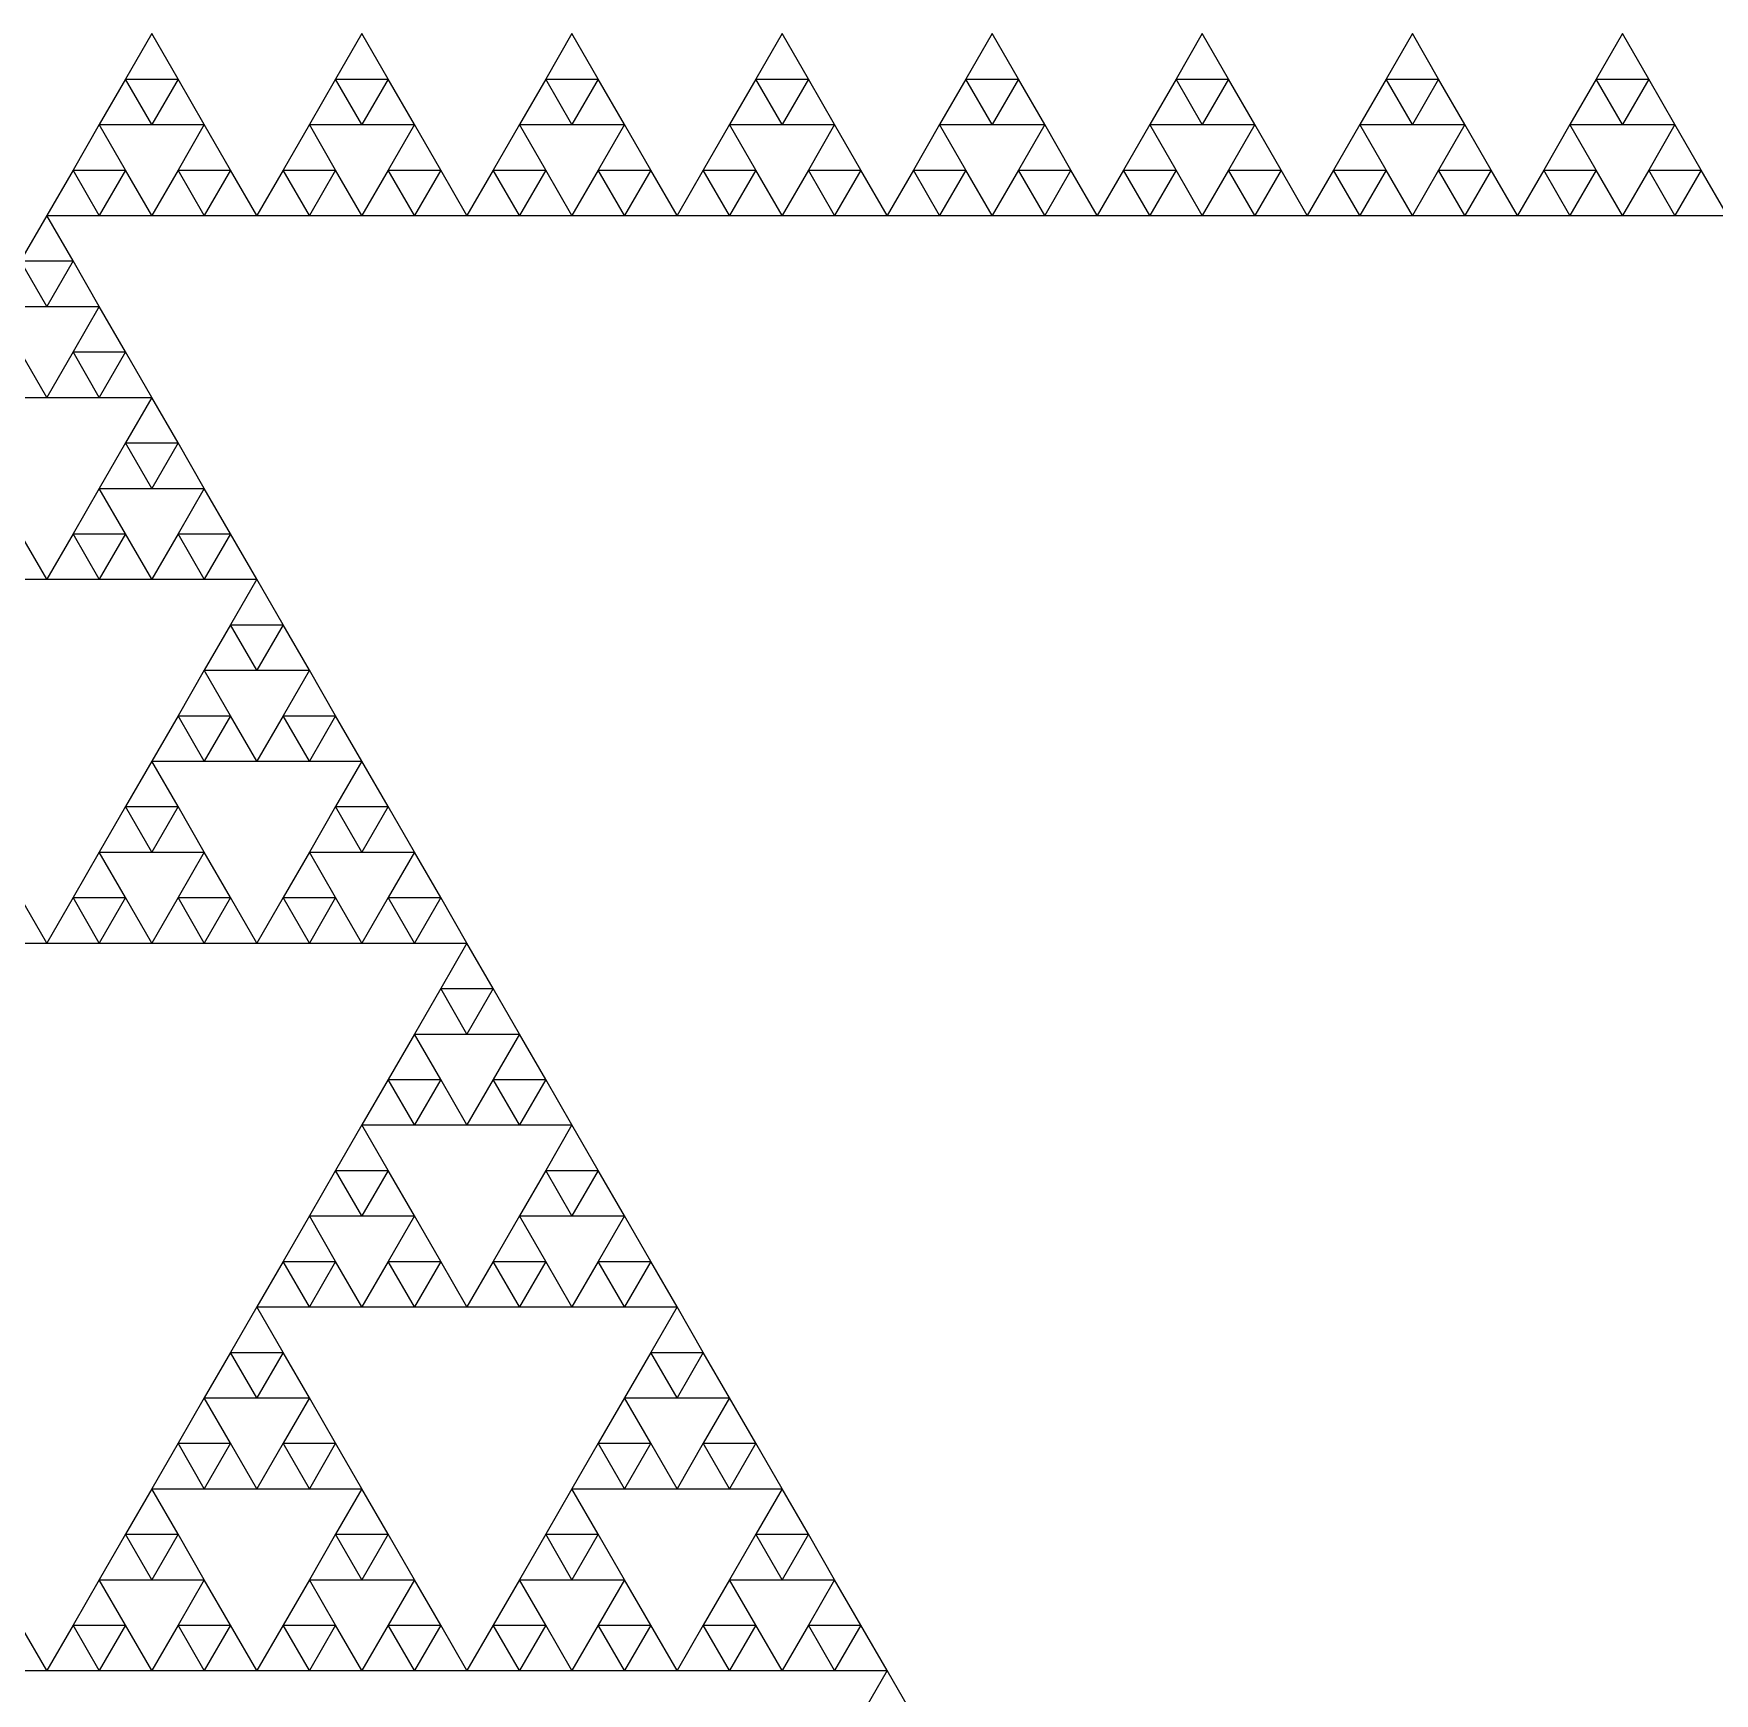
# Model space of a CAD drawing. Header units: metres. Extents: x -50 to 50, y -29 to 58.
# Drawn here: x -12.6 to -0.1, y 25.09 to 37.44 of the extents above; entities that cross this region are included whole.
import ezdxf

# ---------------------------------------------------------------- set-up
doc = ezdxf.new("R2010")
doc.units = ezdxf.units.M

msp = doc.modelspace()

# ---------------------------------------------------------------- linework, layer by layer
for p, q in [((-11.7188, 37.4375), (-11.9141, 37.0993)), ((-11.5234, 37.0993), (-11.7188, 37.4375)), ((-10.1562, 37.4375), (-10.3516, 37.0993)), ((-9.96094, 37.0993), (-10.1562, 37.4375)), ((-8.59375, 37.4375), (-8.78906, 37.0993)), ((-8.39844, 37.0993), (-8.59375, 37.4375)), ((-7.03125, 37.4375), (-7.22656, 37.0993)), ((-6.83594, 37.0993), (-7.03125, 37.4375)), ((-5.46875, 37.4375), (-5.66406, 37.0993)), ((-5.27344, 37.0993), (-5.46875, 37.4375)), ((-3.90625, 37.4375), (-4.10156, 37.0993)), ((-3.71094, 37.0993), (-3.90625, 37.4375)), ((-2.34375, 37.4375), (-2.53906, 37.0993)), ((-2.14844, 37.0993), (-2.34375, 37.4375)), ((-0.78125, 37.4375), (-0.97656, 37.0993)), ((-0.58594, 37.0993), (-0.78125, 37.4375)), ((-11.9141, 37.0993), (-12.1094, 36.761)), ((-11.7188, 36.761), (-11.9141, 37.0993)), ((-11.9141, 37.0993), (-11.5234, 37.0993)), ((-11.5234, 37.0993), (-11.7188, 36.761)), ((-11.3281, 36.761), (-11.5234, 37.0993)), ((-10.3516, 37.0993), (-10.5469, 36.761)), ((-10.1562, 36.761), (-10.3516, 37.0993)), ((-10.3516, 37.0993), (-9.96094, 37.0993)), ((-9.96094, 37.0993), (-10.1562, 36.761)), ((-9.76562, 36.761), (-9.96094, 37.0993)), ((-8.78906, 37.0993), (-8.98438, 36.761)), ((-8.59375, 36.761), (-8.78906, 37.0993)), ((-8.78906, 37.0993), (-8.39844, 37.0993)), ((-8.39844, 37.0993), (-8.59375, 36.761)), ((-8.20312, 36.761), (-8.39844, 37.0993)), ((-7.22656, 37.0993), (-7.42188, 36.761)), ((-7.03125, 36.761), (-7.22656, 37.0993)), ((-7.22656, 37.0993), (-6.83594, 37.0993)), ((-6.83594, 37.0993), (-7.03125, 36.761)), ((-6.64062, 36.761), (-6.83594, 37.0993)), ((-5.66406, 37.0993), (-5.85938, 36.761)), ((-5.46875, 36.761), (-5.66406, 37.0993)), ((-5.66406, 37.0993), (-5.27344, 37.0993)), ((-5.27344, 37.0993), (-5.46875, 36.761)), ((-5.07812, 36.761), (-5.27344, 37.0993)), ((-4.10156, 37.0993), (-4.29688, 36.761)), ((-3.90625, 36.761), (-4.10156, 37.0993)), ((-4.10156, 37.0993), (-3.71094, 37.0993)), ((-3.71094, 37.0993), (-3.90625, 36.761)), ((-3.51562, 36.761), (-3.71094, 37.0993)), ((-2.53906, 37.0993), (-2.73438, 36.761)), ((-2.34375, 36.761), (-2.53906, 37.0993)), ((-2.53906, 37.0993), (-2.14844, 37.0993)), ((-2.14844, 37.0993), (-2.34375, 36.761)), ((-1.95312, 36.761), (-2.14844, 37.0993)), ((-0.97656, 37.0993), (-1.17188, 36.761)), ((-0.78125, 36.761), (-0.97656, 37.0993)), ((-0.97656, 37.0993), (-0.58594, 37.0993)), ((-0.58594, 37.0993), (-0.78125, 36.761)), ((-0.39062, 36.761), (-0.58594, 37.0993)), ((-12.1094, 36.761), (-12.3047, 36.4227)), ((-11.9141, 36.4227), (-12.1094, 36.761)), ((-12.1094, 36.761), (-11.7188, 36.761)), ((-11.7188, 36.761), (-11.3281, 36.761)), ((-11.3281, 36.761), (-11.5234, 36.4227)), ((-11.1328, 36.4227), (-11.3281, 36.761)), ((-10.5469, 36.761), (-10.7422, 36.4227)), ((-10.3516, 36.4227), (-10.5469, 36.761)), ((-10.5469, 36.761), (-10.1562, 36.761)), ((-10.1562, 36.761), (-9.76562, 36.761)), ((-9.76562, 36.761), (-9.96094, 36.4227)), ((-9.57031, 36.4227), (-9.76562, 36.761)), ((-8.98438, 36.761), (-9.17969, 36.4227)), ((-8.78906, 36.4227), (-8.98438, 36.761)), ((-8.98438, 36.761), (-8.59375, 36.761)), ((-8.59375, 36.761), (-8.20312, 36.761)), ((-8.20312, 36.761), (-8.39844, 36.4227)), ((-8.00781, 36.4227), (-8.20312, 36.761)), ((-7.42188, 36.761), (-7.61719, 36.4227)), ((-7.22656, 36.4227), (-7.42188, 36.761)), ((-7.42188, 36.761), (-7.03125, 36.761)), ((-7.03125, 36.761), (-6.64062, 36.761)), ((-6.64062, 36.761), (-6.83594, 36.4227)), ((-6.44531, 36.4227), (-6.64062, 36.761)), ((-5.85938, 36.761), (-6.05469, 36.4227)), ((-5.66406, 36.4227), (-5.85938, 36.761)), ((-5.85938, 36.761), (-5.46875, 36.761)), ((-5.46875, 36.761), (-5.07812, 36.761)), ((-5.07812, 36.761), (-5.27344, 36.4227)), ((-4.88281, 36.4227), (-5.07812, 36.761)), ((-4.29688, 36.761), (-4.49219, 36.4227)), ((-4.10156, 36.4227), (-4.29688, 36.761)), ((-4.29688, 36.761), (-3.90625, 36.761)), ((-3.90625, 36.761), (-3.51562, 36.761)), ((-3.51562, 36.761), (-3.71094, 36.4227)), ((-3.32031, 36.4227), (-3.51562, 36.761)), ((-2.73438, 36.761), (-2.92969, 36.4227)), ((-2.53906, 36.4227), (-2.73438, 36.761)), ((-2.73438, 36.761), (-2.34375, 36.761)), ((-2.34375, 36.761), (-1.95312, 36.761)), ((-1.95312, 36.761), (-2.14844, 36.4227)), ((-1.75781, 36.4227), (-1.95312, 36.761)), ((-1.17188, 36.761), (-1.36719, 36.4227)), ((-0.97656, 36.4227), (-1.17188, 36.761)), ((-1.17188, 36.761), (-0.78125, 36.761)), ((-0.78125, 36.761), (-0.39062, 36.761)), ((-0.39062, 36.761), (-0.58594, 36.4227)), ((-0.19531, 36.4227), (-0.39062, 36.761)), ((-12.3047, 36.4227), (-12.5, 36.0844)), ((-12.1094, 36.0844), (-12.3047, 36.4227)), ((-12.3047, 36.4227), (-11.9141, 36.4227)), ((-11.9141, 36.4227), (-12.1094, 36.0844)), ((-11.7188, 36.0844), (-11.9141, 36.4227)), ((-11.5234, 36.4227), (-11.7188, 36.0844)), ((-11.3281, 36.0844), (-11.5234, 36.4227)), ((-11.5234, 36.4227), (-11.1328, 36.4227)), ((-11.1328, 36.4227), (-11.3281, 36.0844)), ((-10.9375, 36.0844), (-11.1328, 36.4227)), ((-10.7422, 36.4227), (-10.9375, 36.0844)), ((-10.5469, 36.0844), (-10.7422, 36.4227)), ((-10.7422, 36.4227), (-10.3516, 36.4227)), ((-10.3516, 36.4227), (-10.5469, 36.0844)), ((-10.1562, 36.0844), (-10.3516, 36.4227)), ((-9.96094, 36.4227), (-10.1562, 36.0844)), ((-9.76562, 36.0844), (-9.96094, 36.4227)), ((-9.96094, 36.4227), (-9.57031, 36.4227)), ((-9.57031, 36.4227), (-9.76562, 36.0844)), ((-9.375, 36.0844), (-9.57031, 36.4227)), ((-9.17969, 36.4227), (-9.375, 36.0844)), ((-8.98438, 36.0844), (-9.17969, 36.4227)), ((-9.17969, 36.4227), (-8.78906, 36.4227)), ((-8.78906, 36.4227), (-8.98438, 36.0844)), ((-8.59375, 36.0844), (-8.78906, 36.4227)), ((-8.39844, 36.4227), (-8.59375, 36.0844)), ((-8.20312, 36.0844), (-8.39844, 36.4227)), ((-8.39844, 36.4227), (-8.00781, 36.4227)), ((-8.00781, 36.4227), (-8.20312, 36.0844)), ((-7.8125, 36.0844), (-8.00781, 36.4227)), ((-7.61719, 36.4227), (-7.8125, 36.0844)), ((-7.42188, 36.0844), (-7.61719, 36.4227)), ((-7.61719, 36.4227), (-7.22656, 36.4227)), ((-7.22656, 36.4227), (-7.42188, 36.0844)), ((-7.03125, 36.0844), (-7.22656, 36.4227)), ((-6.83594, 36.4227), (-7.03125, 36.0844)), ((-6.64062, 36.0844), (-6.83594, 36.4227)), ((-6.83594, 36.4227), (-6.44531, 36.4227)), ((-6.44531, 36.4227), (-6.64062, 36.0844)), ((-6.25, 36.0844), (-6.44531, 36.4227)), ((-6.05469, 36.4227), (-6.25, 36.0844)), ((-5.85938, 36.0844), (-6.05469, 36.4227)), ((-6.05469, 36.4227), (-5.66406, 36.4227)), ((-5.66406, 36.4227), (-5.85938, 36.0844)), ((-5.46875, 36.0844), (-5.66406, 36.4227)), ((-5.27344, 36.4227), (-5.46875, 36.0844)), ((-5.07812, 36.0844), (-5.27344, 36.4227)), ((-5.27344, 36.4227), (-4.88281, 36.4227)), ((-4.88281, 36.4227), (-5.07812, 36.0844)), ((-4.6875, 36.0844), (-4.88281, 36.4227)), ((-4.49219, 36.4227), (-4.6875, 36.0844)), ((-4.29688, 36.0844), (-4.49219, 36.4227)), ((-4.49219, 36.4227), (-4.10156, 36.4227)), ((-4.10156, 36.4227), (-4.29688, 36.0844)), ((-3.90625, 36.0844), (-4.10156, 36.4227)), ((-3.71094, 36.4227), (-3.90625, 36.0844)), ((-3.51562, 36.0844), (-3.71094, 36.4227)), ((-3.71094, 36.4227), (-3.32031, 36.4227)), ((-3.32031, 36.4227), (-3.51562, 36.0844)), ((-3.125, 36.0844), (-3.32031, 36.4227)), ((-2.92969, 36.4227), (-3.125, 36.0844)), ((-2.73438, 36.0844), (-2.92969, 36.4227)), ((-2.92969, 36.4227), (-2.53906, 36.4227)), ((-2.53906, 36.4227), (-2.73438, 36.0844)), ((-2.34375, 36.0844), (-2.53906, 36.4227)), ((-2.14844, 36.4227), (-2.34375, 36.0844)), ((-1.95312, 36.0844), (-2.14844, 36.4227)), ((-2.14844, 36.4227), (-1.75781, 36.4227)), ((-1.75781, 36.4227), (-1.95312, 36.0844)), ((-1.5625, 36.0844), (-1.75781, 36.4227)), ((-1.36719, 36.4227), (-1.5625, 36.0844)), ((-1.17188, 36.0844), (-1.36719, 36.4227)), ((-1.36719, 36.4227), (-0.97656, 36.4227)), ((-0.97656, 36.4227), (-1.17188, 36.0844)), ((-0.78125, 36.0844), (-0.97656, 36.4227)), ((-0.58594, 36.4227), (-0.78125, 36.0844)), ((-0.39062, 36.0844), (-0.58594, 36.4227)), ((-0.58594, 36.4227), (-0.19531, 36.4227)), ((-0.19531, 36.4227), (-0.39062, 36.0844)), ((0, 36.0844), (-0.19531, 36.4227)), ((-12.5, 36.0844), (-12.6953, 35.7461)), ((-12.3047, 35.7461), (-12.5, 36.0844)), ((-12.5, 36.0844), (-12.1094, 36.0844)), ((-12.1094, 36.0844), (-11.7188, 36.0844)), ((-11.7188, 36.0844), (-11.3281, 36.0844)), ((-11.3281, 36.0844), (-10.9375, 36.0844)), ((-10.9375, 36.0844), (-10.5469, 36.0844)), ((-10.5469, 36.0844), (-10.1562, 36.0844)), ((-10.1562, 36.0844), (-9.76562, 36.0844)), ((-9.76562, 36.0844), (-9.375, 36.0844)), ((-9.375, 36.0844), (-8.98438, 36.0844)), ((-8.98438, 36.0844), (-8.59375, 36.0844)), ((-8.59375, 36.0844), (-8.20312, 36.0844)), ((-8.20312, 36.0844), (-7.8125, 36.0844)), ((-7.8125, 36.0844), (-7.42188, 36.0844)), ((-7.42188, 36.0844), (-7.03125, 36.0844)), ((-7.03125, 36.0844), (-6.64062, 36.0844)), ((-6.64062, 36.0844), (-6.25, 36.0844)), ((-6.25, 36.0844), (-5.85938, 36.0844)), ((-5.85938, 36.0844), (-5.46875, 36.0844)), ((-5.46875, 36.0844), (-5.07812, 36.0844)), ((-5.07812, 36.0844), (-4.6875, 36.0844)), ((-4.6875, 36.0844), (-4.29688, 36.0844)), ((-4.29688, 36.0844), (-3.90625, 36.0844)), ((-3.90625, 36.0844), (-3.51562, 36.0844)), ((-3.51562, 36.0844), (-3.125, 36.0844)), ((-3.125, 36.0844), (-2.73438, 36.0844)), ((-2.73438, 36.0844), (-2.34375, 36.0844)), ((-2.34375, 36.0844), (-1.95312, 36.0844)), ((-1.95312, 36.0844), (-1.5625, 36.0844)), ((-1.5625, 36.0844), (-1.17188, 36.0844)), ((-1.17188, 36.0844), (-0.78125, 36.0844)), ((-0.78125, 36.0844), (-0.39062, 36.0844)), ((-0.39062, 36.0844), (0, 36.0844)), ((-12.5, 35.4078), (-12.6953, 35.7461)), ((-12.6953, 35.7461), (-12.3047, 35.7461)), ((-12.3047, 35.7461), (-12.5, 35.4078)), ((-12.1094, 35.4078), (-12.3047, 35.7461)), ((-12.8906, 35.4078), (-12.5, 35.4078)), ((-12.5, 35.4078), (-12.1094, 35.4078)), ((-12.1094, 35.4078), (-12.3047, 35.0695)), ((-11.9141, 35.0695), (-12.1094, 35.4078)), ((-12.5, 34.7312), (-12.6953, 35.0695)), ((-12.3047, 35.0695), (-12.5, 34.7312)), ((-12.1094, 34.7312), (-12.3047, 35.0695)), ((-12.3047, 35.0695), (-11.9141, 35.0695)), ((-11.9141, 35.0695), (-12.1094, 34.7312)), ((-11.7188, 34.7312), (-11.9141, 35.0695)), ((-12.8906, 34.7312), (-12.5, 34.7312)), ((-12.5, 34.7312), (-12.1094, 34.7312)), ((-12.1094, 34.7312), (-11.7188, 34.7312)), ((-11.7188, 34.7312), (-11.9141, 34.3929)), ((-11.5234, 34.3929), (-11.7188, 34.7312)), ((-11.9141, 34.3929), (-12.1094, 34.0546)), ((-11.7188, 34.0546), (-11.9141, 34.3929)), ((-11.9141, 34.3929), (-11.5234, 34.3929)), ((-11.5234, 34.3929), (-11.7188, 34.0546)), ((-11.3281, 34.0546), (-11.5234, 34.3929)), ((-12.1094, 34.0546), (-12.3047, 33.7163)), ((-11.9141, 33.7163), (-12.1094, 34.0546)), ((-12.1094, 34.0546), (-11.7188, 34.0546)), ((-11.7188, 34.0546), (-11.3281, 34.0546)), ((-11.3281, 34.0546), (-11.5234, 33.7163)), ((-11.1328, 33.7163), (-11.3281, 34.0546)), ((-12.5, 33.3781), (-12.6953, 33.7163)), ((-12.3047, 33.7163), (-12.5, 33.3781)), ((-12.1094, 33.3781), (-12.3047, 33.7163)), ((-12.3047, 33.7163), (-11.9141, 33.7163)), ((-11.9141, 33.7163), (-12.1094, 33.3781)), ((-11.7188, 33.3781), (-11.9141, 33.7163)), ((-11.5234, 33.7163), (-11.7188, 33.3781)), ((-11.3281, 33.3781), (-11.5234, 33.7163)), ((-11.5234, 33.7163), (-11.1328, 33.7163)), ((-11.1328, 33.7163), (-11.3281, 33.3781)), ((-10.9375, 33.3781), (-11.1328, 33.7163)), ((-12.8906, 33.3781), (-12.5, 33.3781)), ((-12.5, 33.3781), (-12.1094, 33.3781)), ((-12.1094, 33.3781), (-11.7188, 33.3781)), ((-11.7188, 33.3781), (-11.3281, 33.3781)), ((-11.3281, 33.3781), (-10.9375, 33.3781)), ((-10.9375, 33.378), (-11.1328, 33.0398)), ((-10.7422, 33.0398), (-10.9375, 33.378)), ((-11.1328, 33.0398), (-11.3281, 32.7015)), ((-10.9375, 32.7015), (-11.1328, 33.0398)), ((-11.1328, 33.0398), (-10.7422, 33.0398)), ((-10.7422, 33.0398), (-10.9375, 32.7015)), ((-10.5469, 32.7015), (-10.7422, 33.0398)), ((-11.3281, 32.7015), (-11.5234, 32.3632)), ((-11.1328, 32.3632), (-11.3281, 32.7015)), ((-11.3281, 32.7015), (-10.9375, 32.7015)), ((-10.9375, 32.7015), (-10.5469, 32.7015)), ((-10.5469, 32.7015), (-10.7422, 32.3632)), ((-10.3516, 32.3632), (-10.5469, 32.7015)), ((-11.5234, 32.3632), (-11.7188, 32.0249)), ((-11.3281, 32.0249), (-11.5234, 32.3632)), ((-11.5234, 32.3632), (-11.1328, 32.3632)), ((-11.1328, 32.3632), (-11.3281, 32.0249)), ((-10.9375, 32.0249), (-11.1328, 32.3632)), ((-10.7422, 32.3632), (-10.9375, 32.0249)), ((-10.5469, 32.0249), (-10.7422, 32.3632)), ((-10.7422, 32.3632), (-10.3516, 32.3632)), ((-10.3516, 32.3632), (-10.5469, 32.0249)), ((-10.1562, 32.0249), (-10.3516, 32.3632)), ((-11.7188, 32.0249), (-11.9141, 31.6866)), ((-11.5234, 31.6866), (-11.7188, 32.0249)), ((-11.7188, 32.0249), (-11.3281, 32.0249)), ((-11.3281, 32.0249), (-10.9375, 32.0249)), ((-10.9375, 32.0249), (-10.5469, 32.0249)), ((-10.5469, 32.0249), (-10.1562, 32.0249)), ((-10.1562, 32.0249), (-10.3516, 31.6866)), ((-9.96094, 31.6866), (-10.1562, 32.0249)), ((-11.9141, 31.6866), (-12.1094, 31.3483)), ((-11.7188, 31.3483), (-11.9141, 31.6866)), ((-11.9141, 31.6866), (-11.5234, 31.6866)), ((-11.5234, 31.6866), (-11.7188, 31.3483)), ((-11.3281, 31.3483), (-11.5234, 31.6866)), ((-10.3516, 31.6866), (-10.5469, 31.3483)), ((-10.1562, 31.3483), (-10.3516, 31.6866)), ((-10.3516, 31.6866), (-9.96094, 31.6866)), ((-9.96094, 31.6866), (-10.1562, 31.3483)), ((-9.76562, 31.3483), (-9.96094, 31.6866)), ((-12.1094, 31.3483), (-12.3047, 31.01)), ((-11.9141, 31.01), (-12.1094, 31.3483)), ((-12.1094, 31.3483), (-11.7188, 31.3483)), ((-11.7188, 31.3483), (-11.3281, 31.3483)), ((-11.3281, 31.3483), (-11.5234, 31.01)), ((-11.1328, 31.01), (-11.3281, 31.3483)), ((-10.5469, 31.3483), (-10.7422, 31.01)), ((-10.3516, 31.01), (-10.5469, 31.3483)), ((-10.5469, 31.3483), (-10.1562, 31.3483)), ((-10.1562, 31.3483), (-9.76562, 31.3483)), ((-9.76562, 31.3483), (-9.96094, 31.01)), ((-9.57031, 31.01), (-9.76562, 31.3483)), ((-12.5, 30.6717), (-12.6953, 31.01)), ((-12.3047, 31.01), (-12.5, 30.6717)), ((-12.1094, 30.6717), (-12.3047, 31.01)), ((-12.3047, 31.01), (-11.9141, 31.01)), ((-11.9141, 31.01), (-12.1094, 30.6717)), ((-11.7188, 30.6717), (-11.9141, 31.01)), ((-11.5234, 31.01), (-11.7188, 30.6717)), ((-11.3281, 30.6717), (-11.5234, 31.01)), ((-11.5234, 31.01), (-11.1328, 31.01)), ((-11.1328, 31.01), (-11.3281, 30.6717)), ((-10.9375, 30.6717), (-11.1328, 31.01)), ((-10.7422, 31.01), (-10.9375, 30.6717)), ((-10.5469, 30.6717), (-10.7422, 31.01)), ((-10.7422, 31.01), (-10.3516, 31.01)), ((-10.3516, 31.01), (-10.5469, 30.6717)), ((-10.1562, 30.6717), (-10.3516, 31.01)), ((-9.96094, 31.01), (-10.1562, 30.6717)), ((-9.76562, 30.6717), (-9.96094, 31.01)), ((-9.96094, 31.01), (-9.57031, 31.01)), ((-9.57031, 31.01), (-9.76562, 30.6717)), ((-9.375, 30.6717), (-9.57031, 31.01)), ((-12.8906, 30.6717), (-12.5, 30.6717)), ((-12.5, 30.6717), (-12.1094, 30.6717)), ((-12.1094, 30.6717), (-11.7188, 30.6717)), ((-11.7188, 30.6717), (-11.3281, 30.6717)), ((-11.3281, 30.6717), (-10.9375, 30.6717)), ((-10.9375, 30.6717), (-10.5469, 30.6717)), ((-10.5469, 30.6717), (-10.1562, 30.6717)), ((-10.1562, 30.6717), (-9.76562, 30.6717)), ((-9.76562, 30.6717), (-9.375, 30.6717)), ((-9.375, 30.6717), (-9.57031, 30.3334)), ((-9.17969, 30.3334), (-9.375, 30.6717)), ((-9.57031, 30.3334), (-9.76562, 29.9951)), ((-9.375, 29.9951), (-9.57031, 30.3334)), ((-9.57031, 30.3334), (-9.17969, 30.3334)), ((-9.17969, 30.3334), (-9.375, 29.9951)), ((-8.98438, 29.9951), (-9.17969, 30.3334)), ((-9.76562, 29.9951), (-9.96094, 29.6569)), ((-9.57031, 29.6569), (-9.76562, 29.9951)), ((-9.76562, 29.9951), (-9.375, 29.9951)), ((-9.375, 29.9951), (-8.98438, 29.9951)), ((-8.98438, 29.9951), (-9.17969, 29.6569)), ((-8.78906, 29.6569), (-8.98438, 29.9951)), ((-9.96094, 29.6569), (-10.1562, 29.3186)), ((-9.76562, 29.3186), (-9.96094, 29.6569)), ((-9.96094, 29.6569), (-9.57031, 29.6569)), ((-9.57031, 29.6569), (-9.76562, 29.3186)), ((-9.375, 29.3186), (-9.57031, 29.6569)), ((-9.17969, 29.6569), (-9.375, 29.3186)), ((-8.98438, 29.3186), (-9.17969, 29.6569)), ((-9.17969, 29.6569), (-8.78906, 29.6569)), ((-8.78906, 29.6569), (-8.98438, 29.3186)), ((-8.59375, 29.3186), (-8.78906, 29.6569)), ((-10.1562, 29.3186), (-10.3516, 28.9803)), ((-9.96094, 28.9803), (-10.1562, 29.3186)), ((-10.1562, 29.3186), (-9.76562, 29.3186)), ((-9.76562, 29.3186), (-9.375, 29.3186)), ((-9.375, 29.3186), (-8.98438, 29.3186)), ((-8.98438, 29.3186), (-8.59375, 29.3186)), ((-8.59375, 29.3186), (-8.78906, 28.9803)), ((-8.39844, 28.9803), (-8.59375, 29.3186)), ((-10.3516, 28.9803), (-10.5469, 28.642)), ((-10.1562, 28.642), (-10.3516, 28.9803)), ((-10.3516, 28.9803), (-9.96094, 28.9803)), ((-9.96094, 28.9803), (-10.1562, 28.642)), ((-9.76562, 28.642), (-9.96094, 28.9803)), ((-8.78906, 28.9803), (-8.98438, 28.642)), ((-8.59375, 28.642), (-8.78906, 28.9803)), ((-8.78906, 28.9803), (-8.39844, 28.9803)), ((-8.39844, 28.9803), (-8.59375, 28.642)), ((-8.20312, 28.642), (-8.39844, 28.9803)), ((-10.5469, 28.642), (-10.7422, 28.3037)), ((-10.3516, 28.3037), (-10.5469, 28.642)), ((-10.5469, 28.642), (-10.1562, 28.642)), ((-10.1562, 28.642), (-9.76562, 28.642)), ((-9.76562, 28.642), (-9.96094, 28.3037)), ((-9.57031, 28.3037), (-9.76562, 28.642)), ((-8.98438, 28.642), (-9.17969, 28.3037)), ((-8.78906, 28.3037), (-8.98438, 28.642)), ((-8.98438, 28.642), (-8.59375, 28.642)), ((-8.59375, 28.642), (-8.20312, 28.642)), ((-8.20312, 28.642), (-8.39844, 28.3037)), ((-8.00781, 28.3037), (-8.20312, 28.642)), ((-10.7422, 28.3037), (-10.9375, 27.9654)), ((-10.5469, 27.9654), (-10.7422, 28.3037)), ((-10.7422, 28.3037), (-10.3516, 28.3037)), ((-10.3516, 28.3037), (-10.5469, 27.9654)), ((-10.1562, 27.9654), (-10.3516, 28.3037)), ((-9.96094, 28.3037), (-10.1562, 27.9654)), ((-9.76562, 27.9654), (-9.96094, 28.3037)), ((-9.96094, 28.3037), (-9.57031, 28.3037)), ((-9.57031, 28.3037), (-9.76562, 27.9654)), ((-9.375, 27.9654), (-9.57031, 28.3037)), ((-9.17969, 28.3037), (-9.375, 27.9654)), ((-8.98438, 27.9654), (-9.17969, 28.3037)), ((-9.17969, 28.3037), (-8.78906, 28.3037)), ((-8.78906, 28.3037), (-8.98438, 27.9654)), ((-8.59375, 27.9654), (-8.78906, 28.3037)), ((-8.39844, 28.3037), (-8.59375, 27.9654)), ((-8.20312, 27.9654), (-8.39844, 28.3037)), ((-8.39844, 28.3037), (-8.00781, 28.3037)), ((-8.00781, 28.3037), (-8.20312, 27.9654)), ((-7.8125, 27.9654), (-8.00781, 28.3037)), ((-10.9375, 27.9654), (-11.1328, 27.6271)), ((-10.7422, 27.6271), (-10.9375, 27.9654)), ((-10.9375, 27.9654), (-10.5469, 27.9654)), ((-10.5469, 27.9654), (-10.1562, 27.9654)), ((-10.1562, 27.9654), (-9.76562, 27.9654)), ((-9.76562, 27.9654), (-9.375, 27.9654)), ((-9.375, 27.9654), (-8.98438, 27.9654)), ((-8.98438, 27.9654), (-8.59375, 27.9654)), ((-8.59375, 27.9654), (-8.20312, 27.9654)), ((-8.20312, 27.9654), (-7.8125, 27.9654)), ((-7.8125, 27.9654), (-8.00781, 27.6271)), ((-7.61719, 27.6271), (-7.8125, 27.9654)), ((-11.1328, 27.6271), (-11.3281, 27.2888)), ((-10.9375, 27.2888), (-11.1328, 27.6271)), ((-11.1328, 27.6271), (-10.7422, 27.6271)), ((-10.7422, 27.6271), (-10.9375, 27.2888)), ((-10.5469, 27.2888), (-10.7422, 27.6271)), ((-8.00781, 27.6271), (-8.20312, 27.2888)), ((-7.8125, 27.2888), (-8.00781, 27.6271)), ((-8.00781, 27.6271), (-7.61719, 27.6271)), ((-7.61719, 27.6271), (-7.8125, 27.2888)), ((-7.42188, 27.2888), (-7.61719, 27.6271)), ((-11.3281, 27.2888), (-11.5234, 26.9505)), ((-11.1328, 26.9505), (-11.3281, 27.2888)), ((-11.3281, 27.2888), (-10.9375, 27.2888)), ((-10.9375, 27.2888), (-10.5469, 27.2888)), ((-10.5469, 27.2888), (-10.7422, 26.9505)), ((-10.3516, 26.9505), (-10.5469, 27.2888)), ((-8.20312, 27.2888), (-8.39844, 26.9505)), ((-8.00781, 26.9505), (-8.20312, 27.2888)), ((-8.20312, 27.2888), (-7.8125, 27.2888)), ((-7.8125, 27.2888), (-7.42188, 27.2888)), ((-7.42188, 27.2888), (-7.61719, 26.9505)), ((-7.22656, 26.9505), (-7.42188, 27.2888)), ((-11.5234, 26.9505), (-11.7188, 26.6122)), ((-11.3281, 26.6122), (-11.5234, 26.9505)), ((-11.5234, 26.9505), (-11.1328, 26.9505)), ((-11.1328, 26.9505), (-11.3281, 26.6122)), ((-10.9375, 26.6122), (-11.1328, 26.9505)), ((-10.7422, 26.9505), (-10.9375, 26.6122)), ((-10.5469, 26.6122), (-10.7422, 26.9505)), ((-10.7422, 26.9505), (-10.3516, 26.9505)), ((-10.3516, 26.9505), (-10.5469, 26.6122)), ((-10.1562, 26.6122), (-10.3516, 26.9505)), ((-8.39844, 26.9505), (-8.59375, 26.6122)), ((-8.20312, 26.6122), (-8.39844, 26.9505)), ((-8.39844, 26.9505), (-8.00781, 26.9505)), ((-8.00781, 26.9505), (-8.20312, 26.6122)), ((-7.8125, 26.6122), (-8.00781, 26.9505)), ((-7.61719, 26.9505), (-7.8125, 26.6122)), ((-7.42188, 26.6122), (-7.61719, 26.9505)), ((-7.61719, 26.9505), (-7.22656, 26.9505)), ((-7.22656, 26.9505), (-7.42188, 26.6122)), ((-7.03125, 26.6122), (-7.22656, 26.9505)), ((-11.7188, 26.6122), (-11.9141, 26.2739)), ((-11.5234, 26.2739), (-11.7188, 26.6122)), ((-11.7188, 26.6122), (-11.3281, 26.6122)), ((-11.3281, 26.6122), (-10.9375, 26.6122)), ((-10.9375, 26.6122), (-10.5469, 26.6122)), ((-10.5469, 26.6122), (-10.1562, 26.6122)), ((-10.1562, 26.6122), (-10.3516, 26.2739)), ((-9.96094, 26.2739), (-10.1562, 26.6122)), ((-8.59375, 26.6122), (-8.78906, 26.2739)), ((-8.39844, 26.2739), (-8.59375, 26.6122)), ((-8.59375, 26.6122), (-8.20312, 26.6122)), ((-8.20312, 26.6122), (-7.8125, 26.6122)), ((-7.8125, 26.6122), (-7.42188, 26.6122)), ((-7.42188, 26.6122), (-7.03125, 26.6122)), ((-7.03125, 26.6122), (-7.22656, 26.2739)), ((-6.83594, 26.2739), (-7.03125, 26.6122)), ((-11.9141, 26.2739), (-12.1094, 25.9356)), ((-11.7188, 25.9356), (-11.9141, 26.2739)), ((-11.9141, 26.2739), (-11.5234, 26.2739)), ((-11.5234, 26.2739), (-11.7188, 25.9356)), ((-11.3281, 25.9356), (-11.5234, 26.2739)), ((-10.3516, 26.2739), (-10.5469, 25.9356)), ((-10.1562, 25.9356), (-10.3516, 26.2739)), ((-10.3516, 26.2739), (-9.96094, 26.2739)), ((-9.96094, 26.2739), (-10.1562, 25.9356)), ((-9.76562, 25.9356), (-9.96094, 26.2739)), ((-8.78906, 26.2739), (-8.98438, 25.9356)), ((-8.59375, 25.9356), (-8.78906, 26.2739)), ((-8.78906, 26.2739), (-8.39844, 26.2739)), ((-8.39844, 26.2739), (-8.59375, 25.9356)), ((-8.20312, 25.9356), (-8.39844, 26.2739)), ((-7.22656, 26.2739), (-7.42188, 25.9356)), ((-7.03125, 25.9356), (-7.22656, 26.2739)), ((-7.22656, 26.2739), (-6.83594, 26.2739)), ((-6.83594, 26.2739), (-7.03125, 25.9356)), ((-6.64062, 25.9356), (-6.83594, 26.2739)), ((-12.1094, 25.9356), (-12.3047, 25.5974)), ((-11.9141, 25.5974), (-12.1094, 25.9356)), ((-12.1094, 25.9356), (-11.7188, 25.9356)), ((-11.7188, 25.9356), (-11.3281, 25.9356)), ((-11.3281, 25.9356), (-11.5234, 25.5974)), ((-11.1328, 25.5974), (-11.3281, 25.9356)), ((-10.5469, 25.9356), (-10.7422, 25.5974)), ((-10.3516, 25.5974), (-10.5469, 25.9356)), ((-10.5469, 25.9356), (-10.1562, 25.9356)), ((-10.1562, 25.9356), (-9.76562, 25.9356)), ((-9.76562, 25.9356), (-9.96094, 25.5974)), ((-9.57031, 25.5974), (-9.76562, 25.9356)), ((-8.98438, 25.9356), (-9.17969, 25.5974)), ((-8.78906, 25.5974), (-8.98438, 25.9356)), ((-8.98438, 25.9356), (-8.59375, 25.9356)), ((-8.59375, 25.9356), (-8.20312, 25.9356)), ((-8.20312, 25.9356), (-8.39844, 25.5974)), ((-8.00781, 25.5974), (-8.20312, 25.9356)), ((-7.42188, 25.9356), (-7.61719, 25.5974)), ((-7.22656, 25.5974), (-7.42188, 25.9356)), ((-7.42188, 25.9356), (-7.03125, 25.9356)), ((-7.03125, 25.9356), (-6.64062, 25.9356)), ((-6.64062, 25.9356), (-6.83594, 25.5974)), ((-6.44531, 25.5974), (-6.64062, 25.9356)), ((-12.5, 25.2591), (-12.6953, 25.5974)), ((-12.3047, 25.5974), (-12.5, 25.2591)), ((-12.1094, 25.2591), (-12.3047, 25.5974)), ((-12.3047, 25.5974), (-11.9141, 25.5974)), ((-11.9141, 25.5974), (-12.1094, 25.2591)), ((-11.7188, 25.2591), (-11.9141, 25.5974)), ((-11.5234, 25.5974), (-11.7188, 25.2591)), ((-11.3281, 25.2591), (-11.5234, 25.5974)), ((-11.5234, 25.5974), (-11.1328, 25.5974)), ((-11.1328, 25.5974), (-11.3281, 25.2591)), ((-10.9375, 25.2591), (-11.1328, 25.5974)), ((-10.7422, 25.5974), (-10.9375, 25.2591)), ((-10.5469, 25.2591), (-10.7422, 25.5974)), ((-10.7422, 25.5974), (-10.3516, 25.5974)), ((-10.3516, 25.5974), (-10.5469, 25.2591)), ((-10.1562, 25.2591), (-10.3516, 25.5974)), ((-9.96094, 25.5974), (-10.1562, 25.2591)), ((-9.76562, 25.2591), (-9.96094, 25.5974)), ((-9.96094, 25.5974), (-9.57031, 25.5974)), ((-9.57031, 25.5974), (-9.76562, 25.2591)), ((-9.375, 25.2591), (-9.57031, 25.5974)), ((-9.17969, 25.5974), (-9.375, 25.2591)), ((-8.98438, 25.2591), (-9.17969, 25.5974)), ((-9.17969, 25.5974), (-8.78906, 25.5974)), ((-8.78906, 25.5974), (-8.98438, 25.2591)), ((-8.59375, 25.2591), (-8.78906, 25.5974)), ((-8.39844, 25.5974), (-8.59375, 25.2591)), ((-8.20312, 25.2591), (-8.39844, 25.5974)), ((-8.39844, 25.5974), (-8.00781, 25.5974)), ((-8.00781, 25.5974), (-8.20312, 25.2591)), ((-7.8125, 25.2591), (-8.00781, 25.5974)), ((-7.61719, 25.5974), (-7.8125, 25.2591)), ((-7.42188, 25.2591), (-7.61719, 25.5974)), ((-7.61719, 25.5974), (-7.22656, 25.5974)), ((-7.22656, 25.5974), (-7.42188, 25.2591)), ((-7.03125, 25.2591), (-7.22656, 25.5974)), ((-6.83594, 25.5974), (-7.03125, 25.2591)), ((-6.64062, 25.2591), (-6.83594, 25.5974)), ((-6.83594, 25.5974), (-6.44531, 25.5974)), ((-6.44531, 25.5974), (-6.64062, 25.2591)), ((-6.25, 25.2591), (-6.44531, 25.5974)), ((-12.8906, 25.2591), (-12.5, 25.2591)), ((-12.5, 25.2591), (-12.1094, 25.2591)), ((-12.1094, 25.2591), (-11.7188, 25.2591)), ((-11.7188, 25.2591), (-11.3281, 25.2591)), ((-11.3281, 25.2591), (-10.9375, 25.2591)), ((-10.9375, 25.2591), (-10.5469, 25.2591)), ((-10.5469, 25.2591), (-10.1562, 25.2591)), ((-10.1562, 25.2591), (-9.76562, 25.2591)), ((-9.76562, 25.2591), (-9.375, 25.2591)), ((-9.375, 25.2591), (-8.98438, 25.2591)), ((-8.98438, 25.2591), (-8.59375, 25.2591)), ((-8.59375, 25.2591), (-8.20312, 25.2591)), ((-8.20312, 25.2591), (-7.8125, 25.2591)), ((-7.8125, 25.2591), (-7.42188, 25.2591)), ((-7.42188, 25.2591), (-7.03125, 25.2591)), ((-7.03125, 25.2591), (-6.64062, 25.2591)), ((-6.64062, 25.2591), (-6.25, 25.2591)), ((-6.25, 25.2591), (-6.44531, 24.9208)), ((-6.05469, 24.9208), (-6.25, 25.2591))]:
    msp.add_line(p, q)

doc.saveas('drawing.dxf')
